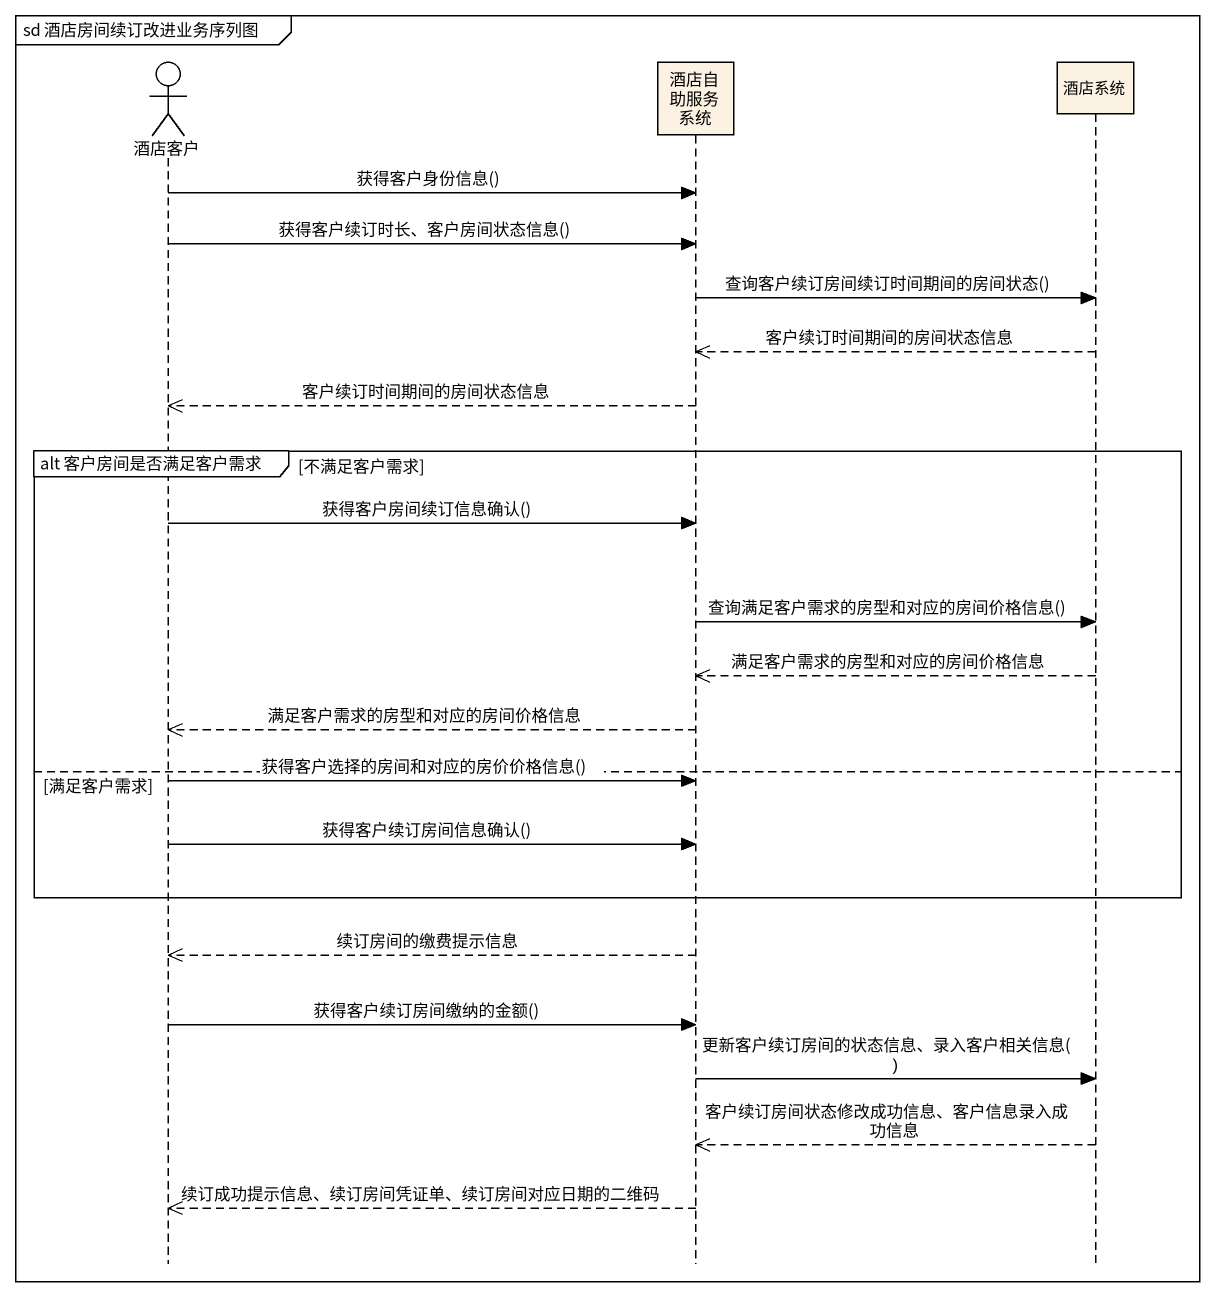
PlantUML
@startuml
mainframe sd 酒店房间续订改进业务序列图
hide footbox
actor 酒店客户
participant 酒店自助服务系统 #FCF2E3
participant 酒店系统 #FCF2E3

酒店客户 -> 酒店自助服务系统 : 获得客户身份信息()
酒店客户 -> 酒店自助服务系统 : 获得客户续订时长、客户房间状态信息()
酒店自助服务系统 -> 酒店系统 : 查询客户续订房间续订时间期间的房间状态()
酒店系统 -->> 酒店自助服务系统 : 客户续订时间期间的房间状态信息
酒店自助服务系统 -->> 酒店客户 : 客户续订时间期间的房间状态信息
group alt 客户房间是否满足客户需求 [不满足客户需求]
  酒店客户 -> 酒店自助服务系统 : 获得客户房间续订信息确认()
  酒店自助服务系统 -> 酒店系统 : 查询满足客户需求的房型和对应的房间价格信息()
  酒店系统 -->> 酒店自助服务系统 : 满足客户需求的房型和对应的房间价格信息
  酒店自助服务系统 -->> 酒店客户 : 满足客户需求的房型和对应的房间价格信息
else 满足客户需求
  酒店客户 -> 酒店自助服务系统 : 获得客户选择的房间和对应的房价价格信息()
  酒店客户 -> 酒店自助服务系统 : 获得客户续订房间信息确认()
end
酒店自助服务系统 -->> 酒店客户 : 续订房间的缴费提示信息
酒店客户 -> 酒店自助服务系统 : 获得客户续订房间缴纳的金额()
酒店自助服务系统 -> 酒店系统 : 更新客户续订房间的状态信息、录入客户相关信息()
酒店系统 -->> 酒店自助服务系统 : 客户续订房间状态修改成功信息、客户信息录入成功信息
酒店自助服务系统 -->> 酒店客户 : 续订成功提示信息、续订房间凭证单、续订房间对应日期的二维码
@enduml
